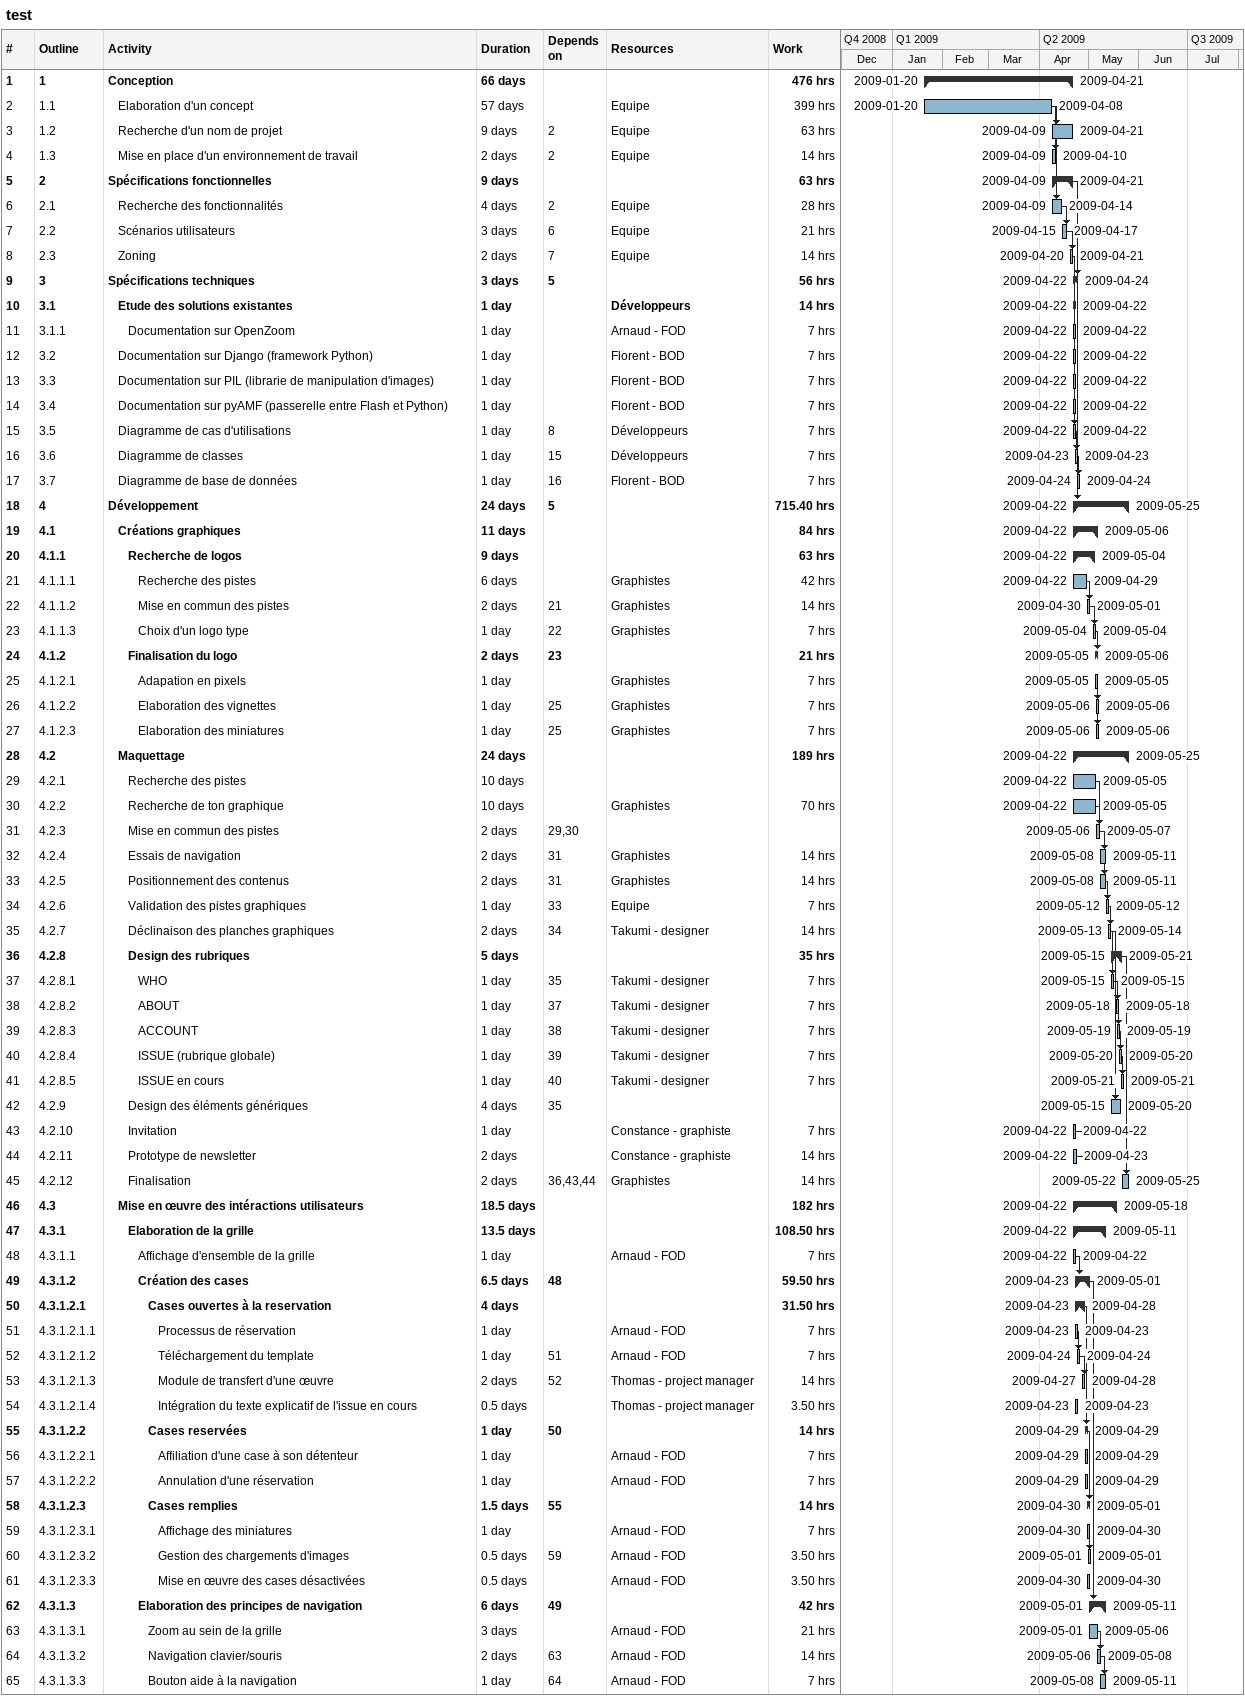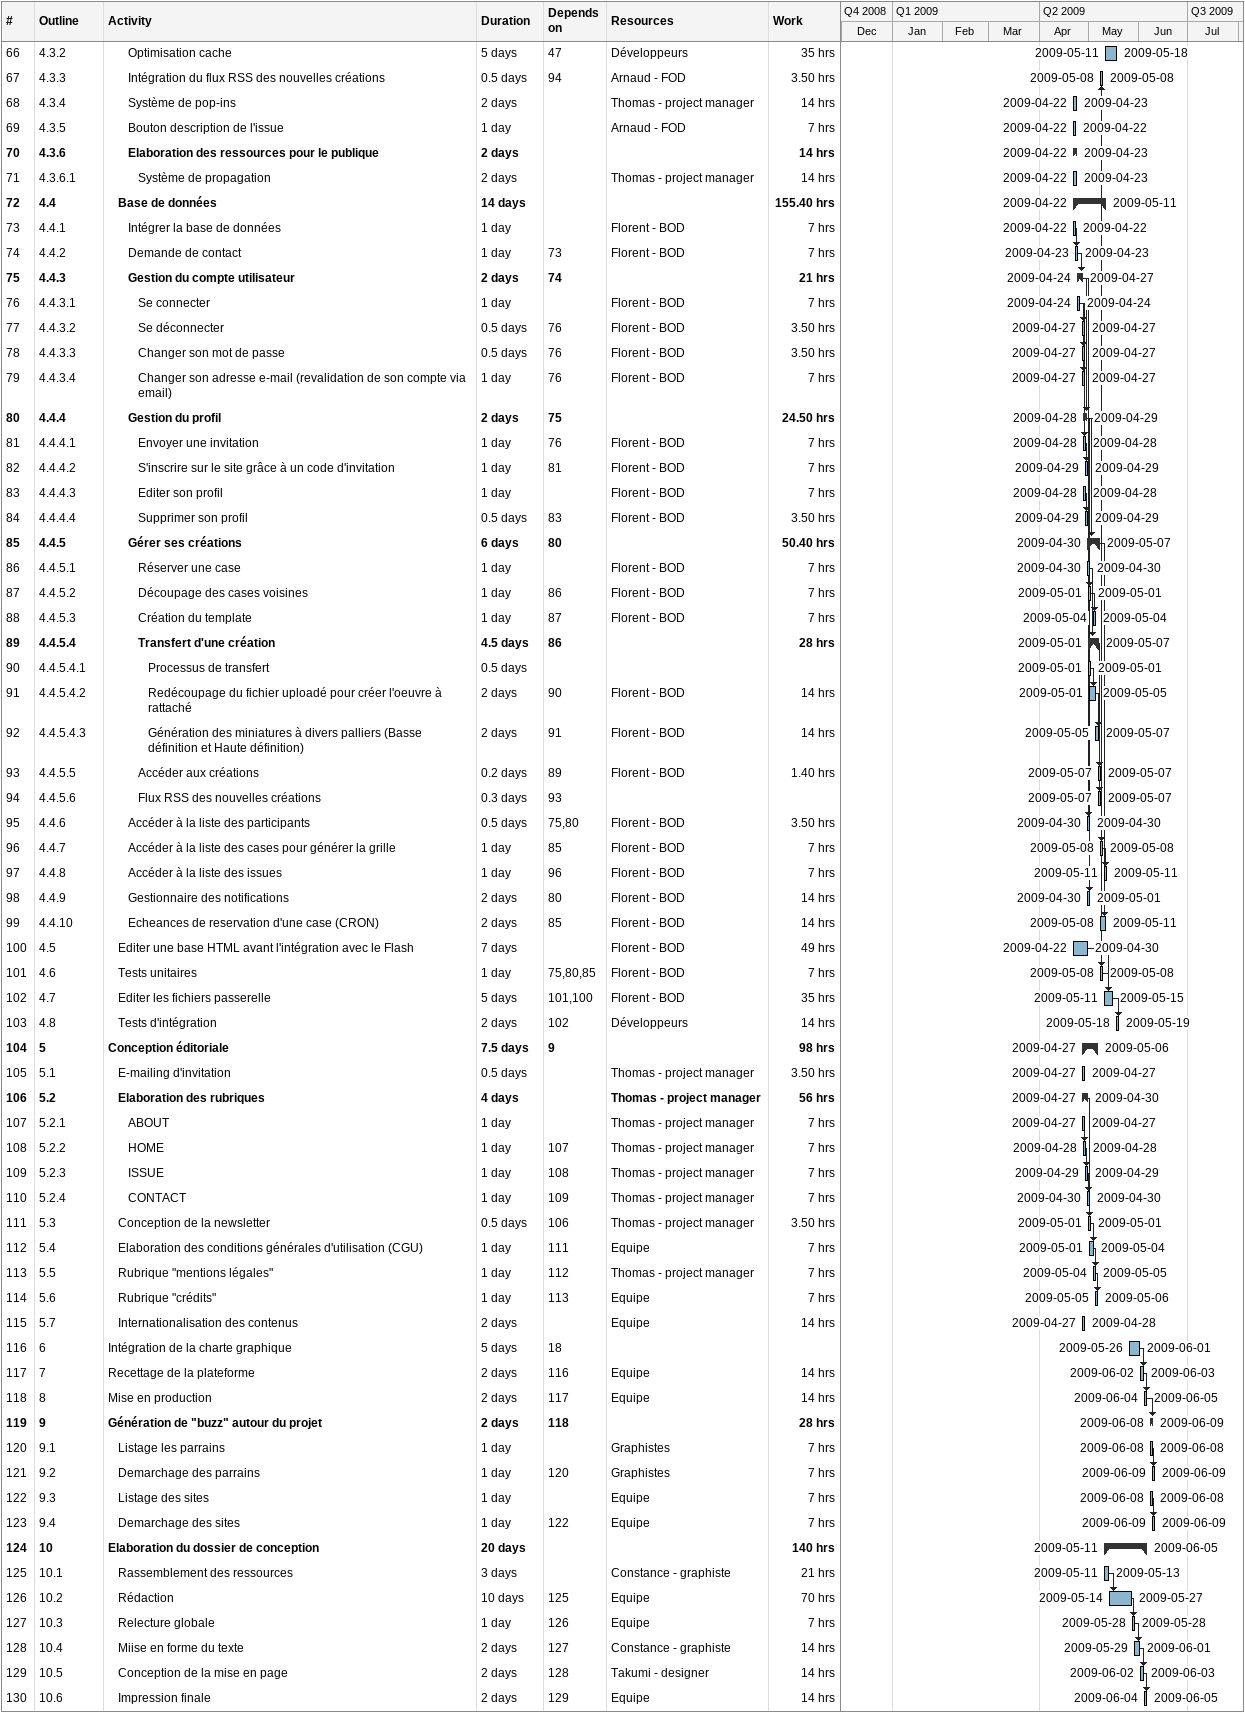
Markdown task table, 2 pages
test

| ID | WBS | Task | Duration | Start | Finish | Predecessors | Resources | Work (h) |
|---|---|---|---|---|---|---|---|---|
| 1 | 1 | **Conception** | 66d | 2009-01-20 | 2009-04-21 |  |  | 476 |
| 2 | 1.1 | Elaboration d'un concept | 57d | 2009-01-20 | 2009-04-08 |  | Equipe | 399 |
| 3 | 1.2 | Recherche d'un nom de projet | 9d | 2009-04-09 | 2009-04-21 | 2 | Equipe | 63 |
| 4 | 1.3 | Mise en place d'un environnement de travail | 2d | 2009-04-09 | 2009-04-10 | 2 | Equipe | 14 |
| 5 | 2 | **Spécifications fonctionnelles** | 9d | 2009-04-09 | 2009-04-21 |  |  | 63 |
| 6 | 2.1 | Recherche des fonctionnalités | 4d | 2009-04-09 | 2009-04-14 | 2 | Equipe | 28 |
| 7 | 2.2 | Scénarios utilisateurs | 3d | 2009-04-15 | 2009-04-17 | 6 | Equipe | 21 |
| 8 | 2.3 | Zoning | 2d | 2009-04-20 | 2009-04-21 | 7 | Equipe | 14 |
| 9 | 3 | **Spécifications techniques** | 3d | 2009-04-22 | 2009-04-24 | 5 |  | 56 |
| 10 | 3.1 | **Etude des solutions existantes** | 1d | 2009-04-22 | 2009-04-22 |  | Développeurs | 14 |
| 11 | 3.1.1 | Documentation sur OpenZoom | 1d | 2009-04-22 | 2009-04-22 |  | Arnaud - FOD | 7 |
| 12 | 3.2 | Documentation sur Django (framework Python) | 1d | 2009-04-22 | 2009-04-22 |  | Florent - BOD | 7 |
| 13 | 3.3 | Documentation sur PIL (librarie de manipulation d'images) | 1d | 2009-04-22 | 2009-04-22 |  | Florent - BOD | 7 |
| 14 | 3.4 | Documentation sur pyAMF (passerelle entre Flash et Python) | 1d | 2009-04-22 | 2009-04-22 |  | Florent - BOD | 7 |
| 15 | 3.5 | Diagramme de cas d'utilisations | 1d | 2009-04-22 | 2009-04-22 | 8 | Développeurs | 7 |
| 16 | 3.6 | Diagramme de classes | 1d | 2009-04-23 | 2009-04-23 | 15 | Développeurs | 7 |
| 17 | 3.7 | Diagramme de base de données | 1d | 2009-04-24 | 2009-04-24 | 16 | Florent - BOD | 7 |
| 18 | 4 | **Développement** | 24d | 2009-04-22 | 2009-05-25 | 5 |  | 715.40 |
| 19 | 4.1 | **Créations graphiques** | 11d | 2009-04-22 | 2009-05-06 |  |  | 84 |
| 20 | 4.1.1 | **Recherche de logos** | 9d | 2009-04-22 | 2009-05-04 |  |  | 63 |
| 21 | 4.1.1.1 | Recherche des pistes | 6d | 2009-04-22 | 2009-04-29 |  | Graphistes | 42 |
| 22 | 4.1.1.2 | Mise en commun des pistes | 2d | 2009-04-30 | 2009-05-01 | 21 | Graphistes | 14 |
| 23 | 4.1.1.3 | Choix d'un logo type | 1d | 2009-05-04 | 2009-05-04 | 22 | Graphistes | 7 |
| 24 | 4.1.2 | **Finalisation du logo** | 2d | 2009-05-05 | 2009-05-06 | 23 |  | 21 |
| 25 | 4.1.2.1 | Adapation en pixels | 1d | 2009-05-05 | 2009-05-05 |  | Graphistes | 7 |
| 26 | 4.1.2.2 | Elaboration des vignettes | 1d | 2009-05-06 | 2009-05-06 | 25 | Graphistes | 7 |
| 27 | 4.1.2.3 | Elaboration des miniatures | 1d | 2009-05-06 | 2009-05-06 | 25 | Graphistes | 7 |
| 28 | 4.2 | **Maquettage** | 24d | 2009-04-22 | 2009-05-25 |  |  | 189 |
| 29 | 4.2.1 | Recherche des pistes | 10d | 2009-04-22 | 2009-05-05 |  |  |  |
| 30 | 4.2.2 | Recherche de ton graphique | 10d | 2009-04-22 | 2009-05-05 |  | Graphistes | 70 |
| 31 | 4.2.3 | Mise en commun des pistes | 2d | 2009-05-06 | 2009-05-07 | 29, 30 |  |  |
| 32 | 4.2.4 | Essais de navigation | 2d | 2009-05-08 | 2009-05-11 | 31 | Graphistes | 14 |
| 33 | 4.2.5 | Positionnement des contenus | 2d | 2009-05-08 | 2009-05-11 | 31 | Graphistes | 14 |
| 34 | 4.2.6 | Validation des pistes graphiques | 1d | 2009-05-12 | 2009-05-12 | 33 | Equipe | 7 |
| 35 | 4.2.7 | Déclinaison des planches graphiques | 2d | 2009-05-13 | 2009-05-14 | 34 | Takumi - designer | 14 |
| 36 | 4.2.8 | **Design des rubriques** | 5d | 2009-05-15 | 2009-05-21 |  |  | 35 |
| 37 | 4.2.8.1 | WHO | 1d | 2009-05-15 | 2009-05-15 | 35 | Takumi - designer | 7 |
| 38 | 4.2.8.2 | ABOUT | 1d | 2009-05-18 | 2009-05-18 | 37 | Takumi - designer | 7 |
| 39 | 4.2.8.3 | ACCOUNT | 1d | 2009-05-19 | 2009-05-19 | 38 | Takumi - designer | 7 |
| 40 | 4.2.8.4 | ISSUE (rubrique globale) | 1d | 2009-05-20 | 2009-05-20 | 39 | Takumi - designer | 7 |
| 41 | 4.2.8.5 | ISSUE en cours | 1d | 2009-05-21 | 2009-05-21 | 40 | Takumi - designer | 7 |
| 42 | 4.2.9 | Design des éléments génériques | 4d | 2009-05-15 | 2009-05-20 | 35 |  |  |
| 43 | 4.2.10 | Invitation | 1d | 2009-04-22 | 2009-04-22 |  | Constance - graphiste | 7 |
| 44 | 4.2.11 | Prototype de newsletter | 2d | 2009-04-22 | 2009-04-23 |  | Constance - graphiste | 14 |
| 45 | 4.2.12 | Finalisation | 2d | 2009-05-22 | 2009-05-25 | 36, 43, 44 | Graphistes | 14 |
| 46 | 4.3 | **Mise en œuvre des intéractions utilisateurs** | 18.5d | 2009-04-22 | 2009-05-18 |  |  | 182 |
| 47 | 4.3.1 | **Elaboration de la grille** | 13.5d | 2009-04-22 | 2009-05-11 |  |  | 108.50 |
| 48 | 4.3.1.1 | Affichage d'ensemble de la grille | 1d | 2009-04-22 | 2009-04-22 |  | Arnaud - FOD | 7 |
| 49 | 4.3.1.2 | **Création des cases** | 6.5d | 2009-04-23 | 2009-05-01 | 48 |  | 59.50 |
| 50 | 4.3.1.2.1 | **Cases ouvertes à la reservation** | 4d | 2009-04-23 | 2009-04-28 |  |  | 31.50 |
| 51 | 4.3.1.2.1.1 | Processus de réservation | 1d | 2009-04-23 | 2009-04-23 |  | Arnaud - FOD | 7 |
| 52 | 4.3.1.2.1.2 | Téléchargement du template | 1d | 2009-04-24 | 2009-04-24 | 51 | Arnaud - FOD | 7 |
| 53 | 4.3.1.2.1.3 | Module de transfert d'une œuvre | 2d | 2009-04-27 | 2009-04-28 | 52 | Thomas - project manager | 14 |
| 54 | 4.3.1.2.1.4 | Intégration du texte explicatif de l'issue en cours | 0.5d | 2009-04-23 | 2009-04-23 |  | Thomas - project manager | 3.50 |
| 55 | 4.3.1.2.2 | **Cases reservées** | 1d | 2009-04-29 | 2009-04-29 | 50 |  | 14 |
| 56 | 4.3.1.2.2.1 | Affiliation d'une case à son détenteur | 1d | 2009-04-29 | 2009-04-29 |  | Arnaud - FOD | 7 |
| 57 | 4.3.1.2.2.2 | Annulation d'une réservation | 1d | 2009-04-29 | 2009-04-29 |  | Arnaud - FOD | 7 |
| 58 | 4.3.1.2.3 | **Cases remplies** | 1.5d | 2009-04-30 | 2009-05-01 | 55 |  | 14 |
| 59 | 4.3.1.2.3.1 | Affichage des miniatures | 1d | 2009-04-30 | 2009-04-30 |  | Arnaud - FOD | 7 |
| 60 | 4.3.1.2.3.2 | Gestion des chargements d'images | 0.5d | 2009-05-01 | 2009-05-01 | 59 | Arnaud - FOD | 3.50 |
| 61 | 4.3.1.2.3.3 | Mise en œuvre des cases désactivées | 0.5d | 2009-04-30 | 2009-04-30 |  | Arnaud - FOD | 3.50 |
| 62 | 4.3.1.3 | **Elaboration des principes de navigation** | 6d | 2009-05-01 | 2009-05-11 | 49 |  | 42 |
| 63 | 4.3.1.3.1 | Zoom au sein de la grille | 3d | 2009-05-01 | 2009-05-06 |  | Arnaud - FOD | 21 |
| 64 | 4.3.1.3.2 | Navigation clavier/souris | 2d | 2009-05-06 | 2009-05-08 | 63 | Arnaud - FOD | 14 |
| 65 | 4.3.1.3.3 | Bouton aide à la navigation | 1d | 2009-05-08 | 2009-05-11 | 64 | Arnaud - FOD | 7 |
| 66 | 4.3.2 | Optimisation cache | 5d | 2009-05-11 | 2009-05-18 | 47 | Développeurs | 35 |
| 67 | 4.3.3 | Intégration du flux RSS des nouvelles créations | 0.5d | 2009-05-08 | 2009-05-08 | 94 | Arnaud - FOD | 3.50 |
| 68 | 4.3.4 | Système de pop-ins | 2d | 2009-04-22 | 2009-04-23 |  | Thomas - project manager | 14 |
| 69 | 4.3.5 | Bouton description de l'issue | 1d | 2009-04-22 | 2009-04-22 |  | Arnaud - FOD | 7 |
| 70 | 4.3.6 | **Elaboration des ressources pour le publique** | 2d | 2009-04-22 | 2009-04-23 |  |  | 14 |
| 71 | 4.3.6.1 | Système de propagation | 2d | 2009-04-22 | 2009-04-23 |  | Thomas - project manager | 14 |
| 72 | 4.4 | **Base de données** | 14d | 2009-04-22 | 2009-05-11 |  |  | 155.40 |
| 73 | 4.4.1 | Intégrer la base de données | 1d | 2009-04-22 | 2009-04-22 |  | Florent - BOD | 7 |
| 74 | 4.4.2 | Demande de contact | 1d | 2009-04-23 | 2009-04-23 | 73 | Florent - BOD | 7 |
| 75 | 4.4.3 | **Gestion du compte utilisateur** | 2d | 2009-04-24 | 2009-04-27 | 74 |  | 21 |
| 76 | 4.4.3.1 | Se connecter | 1d | 2009-04-24 | 2009-04-24 |  | Florent - BOD | 7 |
| 77 | 4.4.3.2 | Se déconnecter | 0.5d | 2009-04-27 | 2009-04-27 | 76 | Florent - BOD | 3.50 |
| 78 | 4.4.3.3 | Changer son mot de passe | 0.5d | 2009-04-27 | 2009-04-27 | 76 | Florent - BOD | 3.50 |
| 79 | 4.4.3.4 | Changer son adresse e-mail (revalidation de son compte via email) | 1d | 2009-04-27 | 2009-04-27 | 76 | Florent - BOD | 7 |
| 80 | 4.4.4 | **Gestion du profil** | 2d | 2009-04-28 | 2009-04-29 | 75 |  | 24.50 |
| 81 | 4.4.4.1 | Envoyer une invitation | 1d | 2009-04-28 | 2009-04-28 | 76 | Florent - BOD | 7 |
| 82 | 4.4.4.2 | S'inscrire sur le site grâce à un code d'invitation | 1d | 2009-04-29 | 2009-04-29 | 81 | Florent - BOD | 7 |
| 83 | 4.4.4.3 | Editer son profil | 1d | 2009-04-28 | 2009-04-28 |  | Florent - BOD | 7 |
| 84 | 4.4.4.4 | Supprimer son profil | 0.5d | 2009-04-29 | 2009-04-29 | 83 | Florent - BOD | 3.50 |
| 85 | 4.4.5 | **Gérer ses créations** | 6d | 2009-04-30 | 2009-05-07 | 80 |  | 50.40 |
| 86 | 4.4.5.1 | Réserver une case | 1d | 2009-04-30 | 2009-04-30 |  | Florent - BOD | 7 |
| 87 | 4.4.5.2 | Découpage des cases voisines | 1d | 2009-05-01 | 2009-05-01 | 86 | Florent - BOD | 7 |
| 88 | 4.4.5.3 | Création du template | 1d | 2009-05-04 | 2009-05-04 | 87 | Florent - BOD | 7 |
| 89 | 4.4.5.4 | **Transfert d'une création** | 4.5d | 2009-05-01 | 2009-05-07 | 86 |  | 28 |
| 90 | 4.4.5.4.1 | Processus de transfert | 0.5d | 2009-05-01 | 2009-05-01 |  |  |  |
| 91 | 4.4.5.4.2 | Redécoupage du fichier uploadé pour créer l'oeuvre à rattaché | 2d | 2009-05-01 | 2009-05-05 | 90 | Florent - BOD | 14 |
| 92 | 4.4.5.4.3 | Génération des miniatures à divers palliers (Basse définition et Haute définition) | 2d | 2009-05-05 | 2009-05-07 | 91 | Florent - BOD | 14 |
| 93 | 4.4.5.5 | Accéder aux créations | 0.2d | 2009-05-07 | 2009-05-07 | 89 | Florent - BOD | 1.40 |
| 94 | 4.4.5.6 | Flux RSS des nouvelles créations | 0.3d | 2009-05-07 | 2009-05-07 | 93 |  |  |
| 95 | 4.4.6 | Accéder à la liste des participants | 0.5d | 2009-04-30 | 2009-04-30 | 75, 80 | Florent - BOD | 3.50 |
| 96 | 4.4.7 | Accéder à la liste des cases pour générer la grille | 1d | 2009-05-08 | 2009-05-08 | 85 | Florent - BOD | 7 |
| 97 | 4.4.8 | Accéder à la liste des issues | 1d | 2009-05-11 | 2009-05-11 | 96 | Florent - BOD | 7 |
| 98 | 4.4.9 | Gestionnaire des notifications | 2d | 2009-04-30 | 2009-05-01 | 80 | Florent - BOD | 14 |
| 99 | 4.4.10 | Echeances de reservation d'une case (CRON) | 2d | 2009-05-08 | 2009-05-11 | 85 | Florent - BOD | 14 |
| 100 | 4.5 | Editer une base HTML avant l'intégration avec le Flash | 7d | 2009-04-22 | 2009-04-30 |  | Florent - BOD | 49 |
| 101 | 4.6 | Tests unitaires | 1d | 2009-05-08 | 2009-05-08 | 75, 80, 85 | Florent - BOD | 7 |
| 102 | 4.7 | Editer les fichiers passerelle | 5d | 2009-05-11 | 2009-05-15 | 101, 100 | Florent - BOD | 35 |
| 103 | 4.8 | Tests d'intégration | 2d | 2009-05-18 | 2009-05-19 | 102 | Développeurs | 14 |
| 104 | 5 | **Conception éditoriale** | 7.5d | 2009-04-27 | 2009-05-06 | 9 |  | 98 |
| 105 | 5.1 | E-mailing d'invitation | 0.5d | 2009-04-27 | 2009-04-27 |  | Thomas - project manager | 3.50 |
| 106 | 5.2 | **Elaboration des rubriques** | 4d | 2009-04-27 | 2009-04-30 |  | Thomas - project manager | 56 |
| 107 | 5.2.1 | ABOUT | 1d | 2009-04-27 | 2009-04-27 |  | Thomas - project manager | 7 |
| 108 | 5.2.2 | HOME | 1d | 2009-04-28 | 2009-04-28 | 107 | Thomas - project manager | 7 |
| 109 | 5.2.3 | ISSUE | 1d | 2009-04-29 | 2009-04-29 | 108 | Thomas - project manager | 7 |
| 110 | 5.2.4 | CONTACT | 1d | 2009-04-30 | 2009-04-30 | 109 | Thomas - project manager | 7 |
| 111 | 5.3 | Conception de la newsletter | 0.5d | 2009-05-01 | 2009-05-01 | 106 | Thomas - project manager | 3.50 |
| 112 | 5.4 | Elaboration des conditions générales d'utilisation (CGU) | 1d | 2009-05-01 | 2009-05-04 | 111 | Equipe | 7 |
| 113 | 5.5 | Rubrique "mentions légales" | 1d | 2009-05-04 | 2009-05-05 | 112 | Thomas - project manager | 7 |
| 114 | 5.6 | Rubrique "crédits" | 1d | 2009-05-05 | 2009-05-06 | 113 | Equipe | 7 |
| 115 | 5.7 | Internationalisation des contenus | 2d | 2009-04-27 | 2009-04-28 |  | Equipe | 14 |
| 116 | 6 | Intégration de la charte graphique | 5d | 2009-05-26 | 2009-06-01 | 18 |  |  |
| 117 | 7 | Recettage de la plateforme | 2d | 2009-06-02 | 2009-06-03 | 116 | Equipe | 14 |
| 118 | 8 | Mise en production | 2d | 2009-06-04 | 2009-06-05 | 117 | Equipe | 14 |
| 119 | 9 | **Génération de "buzz" autour du projet** | 2d | 2009-06-08 | 2009-06-09 | 118 |  | 28 |
| 120 | 9.1 | Listage les parrains | 1d | 2009-06-08 | 2009-06-08 |  | Graphistes | 7 |
| 121 | 9.2 | Demarchage des parrains | 1d | 2009-06-09 | 2009-06-09 | 120 | Graphistes | 7 |
| 122 | 9.3 | Listage des sites | 1d | 2009-06-08 | 2009-06-08 |  | Equipe | 7 |
| 123 | 9.4 | Demarchage des sites | 1d | 2009-06-09 | 2009-06-09 | 122 | Equipe | 7 |
| 124 | 10 | **Elaboration du dossier de conception** | 20d | 2009-05-11 | 2009-06-05 |  |  | 140 |
| 125 | 10.1 | Rassemblement des ressources | 3d | 2009-05-11 | 2009-05-13 |  | Constance - graphiste | 21 |
| 126 | 10.2 | Rédaction | 10d | 2009-05-14 | 2009-05-27 | 125 | Equipe | 70 |
| 127 | 10.3 | Relecture globale | 1d | 2009-05-28 | 2009-05-28 | 126 | Equipe | 7 |
| 128 | 10.4 | Miise en forme du texte | 2d | 2009-05-29 | 2009-06-01 | 127 | Constance - graphiste | 14 |
| 129 | 10.5 | Conception de la mise en page | 2d | 2009-06-02 | 2009-06-03 | 128 | Takumi - designer | 14 |
| 130 | 10.6 | Impression finale | 2d | 2009-06-04 | 2009-06-05 | 129 | Equipe | 14 |
